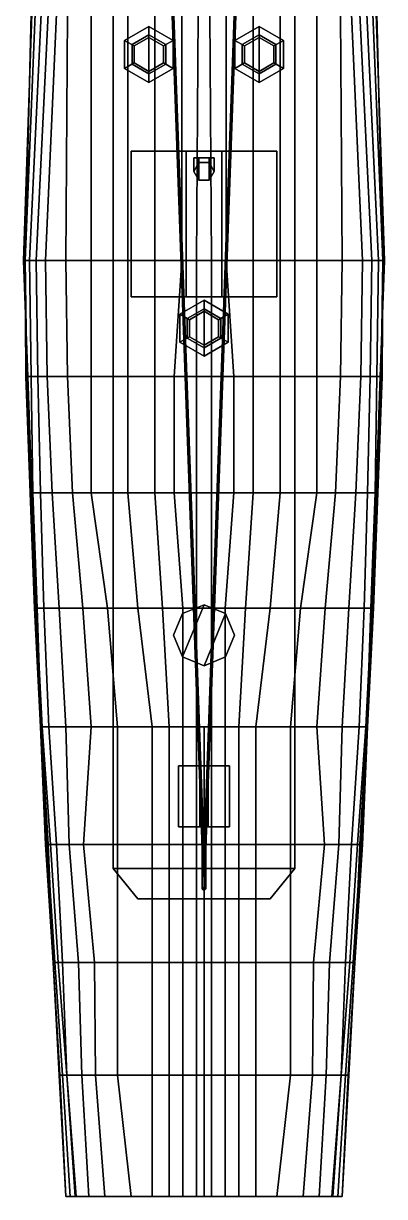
# Model space of a CAD drawing. Extents: x -2.1 to 2.1, y -14 to 14.
# Drawn here: x -2.13 to 2.13, y -14.02 to -0.19 of the extents above; entities that cross this region are included whole.
import ezdxf

# ---------------------------------------------------------------- set-up
doc = ezdxf.new("R2010")
doc.units = 0
doc.layers.get('0').update_dxf_attribs({"linetype": 'CONTINUOUS'})
doc.layers.add('SUPERSTRUCTURE', color=3, linetype='CONTINUOUS')

msp = doc.modelspace()

# ---------------------------------------------------------------- linework, layer by layer
for points in [[(0, -10.23, 3.55), (-0.01, -10.24, 3.56), (-0.46, 2.2, 5.81), (-0.45, 2.21, 5.8)], [(-0.01, -10.24, 3.56), (0, -10.25, 3.57), (-0.45, 2.19, 5.82), (-0.46, 2.2, 5.81)], [(0.01, -10.24, 3.56), (0, -10.23, 3.55), (-0.45, 2.21, 5.8), (-0.44, 2.2, 5.81)], [(0, -10.25, 3.57), (0.01, -10.24, 3.56), (-0.44, 2.2, 5.81), (-0.45, 2.19, 5.82)], [(0, -10.23, 3.55), (-0.01, -10.24, 3.56), (0.44, 2.2, 5.81), (0.45, 2.21, 5.8)], [(-0.01, -10.24, 3.56), (0, -10.25, 3.57), (0.45, 2.19, 5.82), (0.44, 2.2, 5.81)], [(0.01, -10.24, 3.56), (0, -10.23, 3.55), (0.45, 2.21, 5.8), (0.46, 2.2, 5.81)], [(0, -10.25, 3.57), (0.01, -10.24, 3.56), (0.46, 2.2, 5.81), (0.45, 2.19, 5.82)], [(-2.03, -0.07, 1.62), (-2.04, -0.07, 1), (-2.11, -2.98, 1), (-2.13, -2.98, 1.62)], [(2.03, -0.07, 1.62), (-2.03, -0.07, 1.62), (-2.13, -2.98, 1.62), (2.13, -2.98, 1.62)], [(-1.99, -0.07, 0.59), (-1.92, -0.07, 0.18), (-2.06, -2.98, 0.18), (-2.11, -2.98, 0.59)], [(-2.04, -0.07, 1), (-1.99, -0.07, 0.59), (-2.11, -2.98, 0.59), (-2.11, -2.98, 1)], [(-1.92, -0.07, 0.18), (-1.84, -0.07, -0.08), (-1.98, -2.98, -0.08), (-2.06, -2.98, 0.18)], [(-1.84, -0.07, -0.08), (-1.74, -0.07, -0.23), (-1.87, -2.98, -0.23), (-1.98, -2.98, -0.08)], [(-1.74, -0.07, -0.23), (-1.61, -0.07, -0.36), (-1.63, -2.98, -0.41), (-1.87, -2.98, -0.23)], [(-1.61, -0.07, -0.36), (-1.33, -0.07, -0.52), (-1.33, -2.98, -0.52), (-1.63, -2.98, -0.41)], [(-1.33, -0.07, -0.52), (-0.9, -0.07, -0.65), (-0.9, -2.98, -0.62), (-1.33, -2.98, -0.52)], [(-0.9, -0.07, -0.65), (-0.58, -0.07, -0.74), (-0.58, -2.98, -0.69), (-0.9, -2.98, -0.62)], [(-0.58, -0.07, -0.74), (-0.26, -0.07, -0.81), (-0.26, -2.98, -0.77), (-0.58, -2.98, -0.69)], [(-0.26, -0.07, -0.81), (-0.07, -0.07, -0.87), (-0.09, -2.98, -0.87), (-0.26, -2.98, -0.77)], [(-0.07, -0.07, -0.87), (0.07, -0.07, -0.87), (0.09, -2.98, -0.87), (-0.09, -2.98, -0.87)], [(0.26, -2.98, -0.77), (0.09, -2.98, -0.87), (0.07, -0.07, -0.87), (0.26, -0.07, -0.81)], [(0.58, -2.98, -0.69), (0.26, -2.98, -0.77), (0.26, -0.07, -0.81), (0.58, -0.07, -0.74)], [(0.9, -2.98, -0.62), (0.58, -2.98, -0.69), (0.58, -0.07, -0.74), (0.9, -0.07, -0.65)], [(1.33, -2.98, -0.52), (0.9, -2.98, -0.62), (0.9, -0.07, -0.65), (1.33, -0.07, -0.52)], [(1.63, -2.98, -0.41), (1.33, -2.98, -0.52), (1.33, -0.07, -0.52), (1.61, -0.07, -0.36)], [(1.87, -2.98, -0.23), (1.63, -2.98, -0.41), (1.61, -0.07, -0.36), (1.74, -0.07, -0.23)], [(1.98, -2.98, -0.08), (1.87, -2.98, -0.23), (1.74, -0.07, -0.23), (1.84, -0.07, -0.08)], [(2.06, -2.98, 0.18), (1.98, -2.98, -0.08), (1.84, -0.07, -0.08), (1.92, -0.07, 0.18)], [(2.11, -2.98, 0.59), (2.06, -2.98, 0.18), (1.92, -0.07, 0.18), (1.99, -0.07, 0.59)], [(2.11, -2.98, 1), (2.11, -2.98, 0.59), (1.99, -0.07, 0.59), (2.04, -0.07, 1)], [(2.13, -2.98, 1.62), (2.11, -2.98, 1), (2.04, -0.07, 1), (2.03, -0.07, 1.62)], [(-2.13, -2.98, 1.62), (-2.11, -2.98, 1), (-2.1, -4.35, 1), (-2.08, -4.35, 1.6)], [(2.13, -2.98, 1.62), (-2.13, -2.98, 1.62), (-2.08, -4.35, 1.6), (2.08, -4.35, 1.6)], [(-2.11, -2.98, 0.59), (-2.06, -2.98, 0.18), (-2.04, -4.35, 0.18), (-2.09, -4.35, 0.59)], [(-2.11, -2.98, 1), (-2.11, -2.98, 0.59), (-2.09, -4.35, 0.59), (-2.1, -4.35, 1)], [(-2.06, -2.98, 0.18), (-1.98, -2.98, -0.08), (-1.96, -4.35, -0.08), (-2.04, -4.35, 0.18)], [(-1.98, -2.98, -0.08), (-1.87, -2.98, -0.23), (-1.85, -4.35, -0.23), (-1.96, -4.35, -0.08)], [(-1.87, -2.98, -0.23), (-1.63, -2.98, -0.41), (-1.61, -4.35, -0.41), (-1.85, -4.35, -0.23)], [(-1.63, -2.98, -0.41), (-1.33, -2.98, -0.52), (-1.33, -4.35, -0.5), (-1.61, -4.35, -0.41)], [(-1.33, -2.98, -0.52), (-0.9, -2.98, -0.62), (-0.9, -4.35, -0.58), (-1.33, -4.35, -0.5)], [(-0.9, -2.98, -0.62), (-0.58, -2.98, -0.69), (-0.58, -4.35, -0.65), (-0.9, -4.35, -0.58)], [(-0.58, -2.98, -0.69), (-0.26, -2.98, -0.77), (-0.35, -4.35, -0.7), (-0.58, -4.35, -0.65)], [(-0.26, -2.98, -0.77), (-0.09, -2.98, -0.87), (-0.09, -4.35, -0.8), (-0.35, -4.35, -0.7)], [(-0.09, -2.98, -0.87), (0.09, -2.98, -0.87), (0.09, -4.35, -0.8), (-0.09, -4.35, -0.8)], [(0.35, -4.35, -0.7), (0.09, -4.35, -0.8), (0.09, -2.98, -0.87), (0.26, -2.98, -0.77)], [(0.58, -4.35, -0.65), (0.35, -4.35, -0.7), (0.26, -2.98, -0.77), (0.58, -2.98, -0.69)], [(0.9, -4.35, -0.58), (0.58, -4.35, -0.65), (0.58, -2.98, -0.69), (0.9, -2.98, -0.62)], [(1.33, -4.35, -0.5), (0.9, -4.35, -0.58), (0.9, -2.98, -0.62), (1.33, -2.98, -0.52)], [(1.61, -4.35, -0.41), (1.33, -4.35, -0.5), (1.33, -2.98, -0.52), (1.63, -2.98, -0.41)], [(1.85, -4.35, -0.23), (1.61, -4.35, -0.41), (1.63, -2.98, -0.41), (1.87, -2.98, -0.23)], [(1.96, -4.35, -0.08), (1.85, -4.35, -0.23), (1.87, -2.98, -0.23), (1.98, -2.98, -0.08)], [(2.04, -4.35, 0.18), (1.96, -4.35, -0.08), (1.98, -2.98, -0.08), (2.06, -2.98, 0.18)], [(2.09, -4.35, 0.59), (2.04, -4.35, 0.18), (2.06, -2.98, 0.18), (2.11, -2.98, 0.59)], [(2.08, -4.35, 1.6), (2.1, -4.35, 1), (2.11, -2.98, 1), (2.13, -2.98, 1.62)], [(2.1, -4.35, 1), (2.09, -4.35, 0.59), (2.11, -2.98, 0.59), (2.11, -2.98, 1)], [(-2.1, -4.35, 1), (-2.09, -4.35, 0.59), (-2.04, -5.72, 0.59), (-2.05, -5.72, 1)], [(-2.08, -4.35, 1.6), (-2.1, -4.35, 1), (-2.05, -5.72, 1), (-2.03, -5.72, 1.59)], [(-2.09, -4.35, 0.59), (-2.04, -4.35, 0.18), (-2.02, -5.72, 0.18), (-2.04, -5.72, 0.59)], [(2.08, -4.35, 1.6), (-2.08, -4.35, 1.6), (-2.03, -5.72, 1.59), (2.03, -5.72, 1.59)], [(-2.04, -4.35, 0.18), (-1.96, -4.35, -0.08), (-1.93, -5.72, -0.08), (-2.02, -5.72, 0.18)], [(-1.96, -4.35, -0.08), (-1.85, -4.35, -0.23), (-1.79, -5.72, -0.23), (-1.93, -5.72, -0.08)], [(-1.85, -4.35, -0.23), (-1.61, -4.35, -0.41), (-1.55, -5.72, -0.38), (-1.79, -5.72, -0.23)], [(-1.61, -4.35, -0.41), (-1.33, -4.35, -0.5), (-1.33, -5.72, -0.45), (-1.55, -5.72, -0.38)], [(-1.33, -4.35, -0.5), (-0.9, -4.35, -0.58), (-0.9, -5.72, -0.53), (-1.33, -5.72, -0.45)], [(-0.9, -4.35, -0.58), (-0.58, -4.35, -0.65), (-0.58, -5.72, -0.58), (-0.9, -5.72, -0.53)], [(-0.58, -4.35, -0.65), (-0.35, -4.35, -0.7), (-0.35, -5.72, -0.64), (-0.58, -5.72, -0.58)], [(-0.35, -4.35, -0.7), (-0.09, -4.35, -0.8), (-0.09, -5.72, -0.74), (-0.35, -5.72, -0.64)], [(-0.09, -4.35, -0.8), (0.09, -4.35, -0.8), (0.09, -5.72, -0.74), (-0.09, -5.72, -0.74)], [(0.35, -5.72, -0.64), (0.09, -5.72, -0.74), (0.09, -4.35, -0.8), (0.35, -4.35, -0.7)], [(0.58, -5.72, -0.58), (0.35, -5.72, -0.64), (0.35, -4.35, -0.7), (0.58, -4.35, -0.65)], [(0.9, -5.72, -0.53), (0.58, -5.72, -0.58), (0.58, -4.35, -0.65), (0.9, -4.35, -0.58)], [(1.33, -5.72, -0.45), (0.9, -5.72, -0.53), (0.9, -4.35, -0.58), (1.33, -4.35, -0.5)], [(1.55, -5.72, -0.38), (1.33, -5.72, -0.45), (1.33, -4.35, -0.5), (1.61, -4.35, -0.41)], [(1.79, -5.72, -0.23), (1.55, -5.72, -0.38), (1.61, -4.35, -0.41), (1.85, -4.35, -0.23)], [(1.93, -5.72, -0.08), (1.79, -5.72, -0.23), (1.85, -4.35, -0.23), (1.96, -4.35, -0.08)], [(2.02, -5.72, 0.18), (1.93, -5.72, -0.08), (1.96, -4.35, -0.08), (2.04, -4.35, 0.18)], [(2.04, -5.72, 0.59), (2.02, -5.72, 0.18), (2.04, -4.35, 0.18), (2.09, -4.35, 0.59)], [(2.03, -5.72, 1.59), (2.05, -5.72, 1), (2.1, -4.35, 1), (2.08, -4.35, 1.6)], [(2.05, -5.72, 1), (2.04, -5.72, 0.59), (2.09, -4.35, 0.59), (2.1, -4.35, 1)], [(-2.03, -5.72, 1.59), (-2.05, -5.72, 1), (-2, -7.08, 1), (-1.98, -7.08, 1.59)], [(-2.05, -5.72, 1), (-2.04, -5.72, 0.59), (-2, -7.08, 0.59), (-2, -7.08, 1)], [(-2.04, -5.72, 0.59), (-2.02, -5.72, 0.18), (-1.97, -7.08, 0.18), (-2, -7.08, 0.59)], [(2.03, -5.72, 1.59), (-2.03, -5.72, 1.59), (-1.98, -7.08, 1.59), (1.98, -7.08, 1.59)], [(-2.02, -5.72, 0.18), (-1.93, -5.72, -0.08), (-1.89, -7.08, -0.03), (-1.97, -7.08, 0.18)], [(-1.93, -5.72, -0.08), (-1.79, -5.72, -0.23), (-1.71, -7.08, -0.23), (-1.89, -7.08, -0.03)], [(-1.79, -5.72, -0.23), (-1.55, -5.72, -0.38), (-1.43, -7.08, -0.36), (-1.71, -7.08, -0.23)], [(-1.55, -5.72, -0.38), (-1.33, -5.72, -0.45), (-1.14, -7.08, -0.43), (-1.43, -7.08, -0.36)], [(-1.33, -5.72, -0.45), (-0.9, -5.72, -0.53), (-0.78, -7.08, -0.48), (-1.14, -7.08, -0.43)], [(-0.9, -5.72, -0.53), (-0.58, -5.72, -0.58), (-0.49, -7.08, -0.55), (-0.78, -7.08, -0.48)], [(-0.58, -5.72, -0.58), (-0.35, -5.72, -0.64), (-0.25, -7.08, -0.61), (-0.49, -7.08, -0.55)], [(-0.35, -5.72, -0.64), (-0.09, -5.72, -0.74), (-0.09, -7.08, -0.66), (-0.25, -7.08, -0.61)], [(-0.09, -5.72, -0.74), (0.09, -5.72, -0.74), (0.09, -7.08, -0.66), (-0.09, -7.08, -0.66)], [(0.25, -7.08, -0.61), (0.09, -7.08, -0.66), (0.09, -5.72, -0.74), (0.35, -5.72, -0.64)], [(0.49, -7.08, -0.55), (0.25, -7.08, -0.61), (0.35, -5.72, -0.64), (0.58, -5.72, -0.58)], [(0.78, -7.08, -0.48), (0.49, -7.08, -0.55), (0.58, -5.72, -0.58), (0.9, -5.72, -0.53)], [(1.14, -7.08, -0.43), (0.78, -7.08, -0.48), (0.9, -5.72, -0.53), (1.33, -5.72, -0.45)], [(1.43, -7.08, -0.36), (1.14, -7.08, -0.43), (1.33, -5.72, -0.45), (1.55, -5.72, -0.38)], [(1.71, -7.08, -0.23), (1.43, -7.08, -0.36), (1.55, -5.72, -0.38), (1.79, -5.72, -0.23)], [(1.89, -7.08, -0.03), (1.71, -7.08, -0.23), (1.79, -5.72, -0.23), (1.93, -5.72, -0.08)], [(1.97, -7.08, 0.18), (1.89, -7.08, -0.03), (1.93, -5.72, -0.08), (2.02, -5.72, 0.18)], [(2, -7.08, 0.59), (1.97, -7.08, 0.18), (2.02, -5.72, 0.18), (2.04, -5.72, 0.59)], [(1.98, -7.08, 1.59), (2, -7.08, 1), (2.05, -5.72, 1), (2.03, -5.72, 1.59)], [(2, -7.08, 1), (2, -7.08, 0.59), (2.04, -5.72, 0.59), (2.05, -5.72, 1)], [(-0.255, -7.145, 2), (-0.36, -7.4, 2), (-0.255, -7.655, 2), (0, -7.04, 2)], [(0, -7.04, 1.93), (-0.255, -7.145, 1.93), (-0.255, -7.145, 2), (0, -7.04, 2)], [(0, -7.04, 2), (-0.255, -7.655, 2), (0, -7.76, 2), (0.255, -7.145, 2)], [(0.255, -7.145, 1.93), (0, -7.04, 1.93), (0, -7.04, 2), (0.255, -7.145, 2)], [(-1.98, -7.08, 1.59), (-2, -7.08, 1), (-1.92, -8.48, 1), (-1.91, -8.48, 1.59)], [(-2, -7.08, 0.59), (-1.97, -7.08, 0.18), (-1.92, -8.48, 0.18), (-1.93, -8.48, 0.59)], [(-2, -7.08, 1), (-2, -7.08, 0.59), (-1.93, -8.48, 0.59), (-1.92, -8.48, 1)], [(1.98, -7.08, 1.59), (-1.98, -7.08, 1.59), (-1.91, -8.48, 1.59), (1.91, -8.48, 1.59)], [(-1.97, -7.08, 0.18), (-1.89, -7.08, -0.03), (-1.83, -8.48, -0.03), (-1.92, -8.48, 0.18)], [(-1.89, -7.08, -0.03), (-1.71, -7.08, -0.23), (-1.63, -8.48, -0.23), (-1.83, -8.48, -0.03)], [(-1.71, -7.08, -0.23), (-1.43, -7.08, -0.36), (-1.33, -8.48, -0.33), (-1.63, -8.48, -0.23)], [(-1.43, -7.08, -0.36), (-1.14, -7.08, -0.43), (-1.02, -8.48, -0.39), (-1.33, -8.48, -0.33)], [(-1.14, -7.08, -0.43), (-0.78, -7.08, -0.48), (-0.61, -8.48, -0.45), (-1.02, -8.48, -0.39)], [(-0.78, -7.08, -0.48), (-0.49, -7.08, -0.55), (-0.41, -8.48, -0.48), (-0.61, -8.48, -0.45)], [(-0.49, -7.08, -0.55), (-0.25, -7.08, -0.61), (-0.25, -8.48, -0.51), (-0.41, -8.48, -0.48)], [(-0.255, -7.145, 1.93), (-0.36, -7.4, 1.92), (-0.36, -7.4, 2), (-0.255, -7.145, 2)], [(-0.25, -7.08, -0.61), (-0.09, -7.08, -0.66), (-0.09, -8.48, -0.55), (-0.25, -8.48, -0.51)], [(-0.09, -7.08, -0.66), (0.09, -7.08, -0.66), (0.09, -8.48, -0.55), (-0.09, -8.48, -0.55)], [(0.255, -7.145, 2), (0, -7.76, 2), (0.255, -7.655, 2), (0.36, -7.4, 2)], [(0.25, -8.48, -0.51), (0.09, -8.48, -0.55), (0.09, -7.08, -0.66), (0.25, -7.08, -0.61)], [(0.41, -8.48, -0.48), (0.25, -8.48, -0.51), (0.25, -7.08, -0.61), (0.49, -7.08, -0.55)], [(0.36, -7.4, 1.92), (0.255, -7.145, 1.93), (0.255, -7.145, 2), (0.36, -7.4, 2)], [(0.61, -8.48, -0.45), (0.41, -8.48, -0.48), (0.49, -7.08, -0.55), (0.78, -7.08, -0.48)], [(1.02, -8.48, -0.39), (0.61, -8.48, -0.45), (0.78, -7.08, -0.48), (1.14, -7.08, -0.43)], [(1.33, -8.48, -0.33), (1.02, -8.48, -0.39), (1.14, -7.08, -0.43), (1.43, -7.08, -0.36)], [(1.63, -8.48, -0.23), (1.33, -8.48, -0.33), (1.43, -7.08, -0.36), (1.71, -7.08, -0.23)], [(1.83, -8.48, -0.03), (1.63, -8.48, -0.23), (1.71, -7.08, -0.23), (1.89, -7.08, -0.03)], [(1.92, -8.48, 0.18), (1.83, -8.48, -0.03), (1.89, -7.08, -0.03), (1.97, -7.08, 0.18)], [(1.91, -8.48, 1.59), (1.92, -8.48, 1), (2, -7.08, 1), (1.98, -7.08, 1.59)], [(1.93, -8.48, 0.59), (1.92, -8.48, 0.18), (1.97, -7.08, 0.18), (2, -7.08, 0.59)], [(1.92, -8.48, 1), (1.93, -8.48, 0.59), (2, -7.08, 0.59), (2, -7.08, 1)], [(-0.36, -7.4, 1.92), (-0.255, -7.655, 1.92), (-0.255, -7.655, 2), (-0.36, -7.4, 2)], [(0.255, -7.655, 1.92), (0.36, -7.4, 1.92), (0.36, -7.4, 2), (0.255, -7.655, 2)], [(-0.255, -7.655, 1.92), (0, -7.76, 1.92), (0, -7.76, 2), (-0.255, -7.655, 2)], [(0, -7.76, 1.92), (0.255, -7.655, 1.92), (0.255, -7.655, 2), (0, -7.76, 2)], [(-1.93, -8.48, 0.59), (-1.92, -8.48, 0.18), (-1.84, -9.87, 0.18), (-1.87, -9.87, 0.59)], [(-1.92, -8.48, 1), (-1.93, -8.48, 0.59), (-1.87, -9.87, 0.59), (-1.85, -9.87, 1)], [(-1.92, -8.48, 0.18), (-1.83, -8.48, -0.03), (-1.74, -9.87, -0.03), (-1.84, -9.87, 0.18)], [(-1.91, -8.48, 1.59), (-1.92, -8.48, 1), (-1.85, -9.87, 1), (-1.81, -9.87, 1.59)], [(1.91, -8.48, 1.59), (-1.91, -8.48, 1.59), (-1.81, -9.87, 1.59), (1.81, -9.87, 1.59)], [(-1.83, -8.48, -0.03), (-1.63, -8.48, -0.23), (-1.59, -9.87, -0.16), (-1.74, -9.87, -0.03)], [(-1.63, -8.48, -0.23), (-1.33, -8.48, -0.33), (-1.42, -9.87, -0.24), (-1.59, -9.87, -0.16)], [(-1.33, -8.48, -0.33), (-1.02, -8.48, -0.39), (-1.02, -9.87, -0.31), (-1.42, -9.87, -0.24)], [(-1.02, -8.48, -0.39), (-0.61, -8.48, -0.45), (-0.61, -9.87, -0.35), (-1.02, -9.87, -0.31)], [(-0.61, -8.48, -0.45), (-0.41, -8.48, -0.48), (-0.41, -9.87, -0.39), (-0.61, -9.87, -0.35)], [(-0.41, -8.48, -0.48), (-0.25, -8.48, -0.51), (-0.25, -9.87, -0.43), (-0.41, -9.87, -0.39)], [(-0.25, -8.48, -0.51), (-0.09, -8.48, -0.55), (-0.09, -9.87, -0.47), (-0.25, -9.87, -0.43)], [(-0.09, -8.48, -0.55), (0, -8.48, -0.55), (0, -9.87, -0.48), (-0.09, -9.87, -0.47)], [(0.09, -9.87, -0.47), (0, -9.87, -0.48), (0, -8.48, -0.55), (0.09, -8.48, -0.55)], [(0.25, -9.87, -0.43), (0.09, -9.87, -0.47), (0.09, -8.48, -0.55), (0.25, -8.48, -0.51)], [(0.41, -9.87, -0.39), (0.25, -9.87, -0.43), (0.25, -8.48, -0.51), (0.41, -8.48, -0.48)], [(0.61, -9.87, -0.35), (0.41, -9.87, -0.39), (0.41, -8.48, -0.48), (0.61, -8.48, -0.45)], [(1.02, -9.87, -0.31), (0.61, -9.87, -0.35), (0.61, -8.48, -0.45), (1.02, -8.48, -0.39)], [(1.42, -9.87, -0.24), (1.02, -9.87, -0.31), (1.02, -8.48, -0.39), (1.33, -8.48, -0.33)], [(1.59, -9.87, -0.16), (1.42, -9.87, -0.24), (1.33, -8.48, -0.33), (1.63, -8.48, -0.23)], [(1.74, -9.87, -0.03), (1.59, -9.87, -0.16), (1.63, -8.48, -0.23), (1.83, -8.48, -0.03)], [(1.84, -9.87, 0.18), (1.74, -9.87, -0.03), (1.83, -8.48, -0.03), (1.92, -8.48, 0.18)], [(1.81, -9.87, 1.59), (1.85, -9.87, 1), (1.92, -8.48, 1), (1.91, -8.48, 1.59)], [(1.87, -9.87, 0.59), (1.84, -9.87, 0.18), (1.92, -8.48, 0.18), (1.93, -8.48, 0.59)], [(1.85, -9.87, 1), (1.87, -9.87, 0.59), (1.93, -8.48, 0.59), (1.92, -8.48, 1)], [(0, -9.67, 1.91), (-0.02, -9.69, 1.91), (-0.02, -10.39, 3.97), (0, -10.37, 3.97)], [(0.02, -9.69, 1.91), (0, -9.67, 1.91), (0, -10.37, 3.97), (0.02, -10.39, 3.97)], [(-0.02, -9.69, 1.91), (0, -9.71, 1.91), (0, -10.41, 3.97), (-0.02, -10.39, 3.97)], [(0, -9.71, 1.91), (0.02, -9.69, 1.91), (0.02, -10.39, 3.97), (0, -10.41, 3.97)], [(-1.87, -9.87, 0.59), (-1.84, -9.87, 0.18), (-1.78, -11.26, 0.22), (-1.78, -11.26, 0.59)], [(-1.85, -9.87, 1), (-1.87, -9.87, 0.59), (-1.78, -11.26, 0.59), (-1.76, -11.26, 1)], [(-1.81, -9.87, 1.59), (-1.85, -9.87, 1), (-1.76, -11.26, 1), (-1.72, -11.26, 1.59)], [(-1.84, -9.87, 0.18), (-1.74, -9.87, -0.03), (-1.67, -11.26, 0.02), (-1.78, -11.26, 0.22)], [(1.81, -9.87, 1.59), (-1.81, -9.87, 1.59), (-1.72, -11.26, 1.59), (1.72, -11.26, 1.59)], [(-1.74, -9.87, -0.03), (-1.59, -9.87, -0.16), (-1.48, -11.26, -0.13), (-1.67, -11.26, 0.02)], [(-1.59, -9.87, -0.16), (-1.42, -9.87, -0.24), (-1.29, -11.26, -0.18), (-1.48, -11.26, -0.13)], [(-1.42, -9.87, -0.24), (-1.02, -9.87, -0.31), (-1.02, -11.26, -0.23), (-1.29, -11.26, -0.18)], [(-1.02, -9.87, -0.31), (-0.61, -9.87, -0.35), (-0.61, -11.26, -0.27), (-1.02, -11.26, -0.23)], [(-0.61, -9.87, -0.35), (-0.41, -9.87, -0.39), (-0.41, -11.26, -0.3), (-0.61, -11.26, -0.27)], [(-0.41, -9.87, -0.39), (-0.25, -9.87, -0.43), (-0.25, -11.26, -0.33), (-0.41, -11.26, -0.3)], [(-0.25, -9.87, -0.43), (-0.09, -9.87, -0.47), (-0.09, -11.26, -0.35), (-0.25, -11.26, -0.33)], [(-0.09, -9.87, -0.47), (0, -9.87, -0.48), (0, -11.26, -0.36), (-0.09, -11.26, -0.35)], [(0.09, -11.26, -0.35), (0, -11.26, -0.36), (0, -9.87, -0.48), (0.09, -9.87, -0.47)], [(0.25, -11.26, -0.33), (0.09, -11.26, -0.35), (0.09, -9.87, -0.47), (0.25, -9.87, -0.43)], [(0.41, -11.26, -0.3), (0.25, -11.26, -0.33), (0.25, -9.87, -0.43), (0.41, -9.87, -0.39)], [(0.61, -11.26, -0.27), (0.41, -11.26, -0.3), (0.41, -9.87, -0.39), (0.61, -9.87, -0.35)], [(1.02, -11.26, -0.23), (0.61, -11.26, -0.27), (0.61, -9.87, -0.35), (1.02, -9.87, -0.31)], [(1.29, -11.26, -0.18), (1.02, -11.26, -0.23), (1.02, -9.87, -0.31), (1.42, -9.87, -0.24)], [(1.48, -11.26, -0.13), (1.29, -11.26, -0.18), (1.42, -9.87, -0.24), (1.59, -9.87, -0.16)], [(1.67, -11.26, 0.02), (1.48, -11.26, -0.13), (1.59, -9.87, -0.16), (1.74, -9.87, -0.03)], [(1.78, -11.26, 0.22), (1.67, -11.26, 0.02), (1.74, -9.87, -0.03), (1.84, -9.87, 0.18)], [(1.72, -11.26, 1.59), (1.76, -11.26, 1), (1.85, -9.87, 1), (1.81, -9.87, 1.59)], [(1.76, -11.26, 1), (1.78, -11.26, 0.59), (1.87, -9.87, 0.59), (1.85, -9.87, 1)], [(1.78, -11.26, 0.59), (1.78, -11.26, 0.22), (1.84, -9.87, 0.18), (1.87, -9.87, 0.59)], [(0, -10.37, 3.97), (-0.02, -10.39, 3.97), (0, -10.41, 3.97), (0.02, -10.39, 3.97)], [(-1.78, -11.26, 0.59), (-1.78, -11.26, 0.22), (-1.7, -12.59, 0.32), (-1.71, -12.59, 0.59)], [(-1.78, -11.26, 0.22), (-1.67, -11.26, 0.02), (-1.62, -12.59, 0.11), (-1.7, -12.59, 0.32)], [(-1.76, -11.26, 1), (-1.78, -11.26, 0.59), (-1.71, -12.59, 0.59), (-1.67, -12.59, 1)], [(-1.72, -11.26, 1.59), (-1.76, -11.26, 1), (-1.67, -12.59, 1), (-1.62, -12.59, 1.59)], [(1.72, -11.26, 1.59), (-1.72, -11.26, 1.59), (-1.62, -12.59, 1.59), (1.62, -12.59, 1.59)], [(-1.67, -11.26, 0.02), (-1.48, -11.26, -0.13), (-1.44, -12.59, -0.05), (-1.62, -12.59, 0.11)], [(-1.48, -11.26, -0.13), (-1.29, -11.26, -0.18), (-1.28, -12.59, -0.1), (-1.44, -12.59, -0.05)], [(-1.29, -11.26, -0.18), (-1.02, -11.26, -0.23), (-1.02, -12.59, -0.14), (-1.28, -12.59, -0.1)], [(-1.02, -11.26, -0.23), (-0.61, -11.26, -0.27), (-0.61, -12.59, -0.18), (-1.02, -12.59, -0.14)], [(-0.61, -11.26, -0.27), (-0.41, -11.26, -0.3), (-0.41, -12.59, -0.21), (-0.61, -12.59, -0.18)], [(-0.41, -11.26, -0.3), (-0.25, -11.26, -0.33), (-0.25, -12.59, -0.24), (-0.41, -12.59, -0.21)], [(-0.25, -11.26, -0.33), (-0.09, -11.26, -0.35), (-0.09, -12.59, -0.27), (-0.25, -12.59, -0.24)], [(-0.09, -11.26, -0.35), (0, -11.26, -0.36), (0, -12.59, -0.27), (-0.09, -12.59, -0.27)], [(0.09, -12.59, -0.27), (0, -12.59, -0.27), (0, -11.26, -0.36), (0.09, -11.26, -0.35)], [(0.25, -12.59, -0.24), (0.09, -12.59, -0.27), (0.09, -11.26, -0.35), (0.25, -11.26, -0.33)], [(0.41, -12.59, -0.21), (0.25, -12.59, -0.24), (0.25, -11.26, -0.33), (0.41, -11.26, -0.3)], [(0.61, -12.59, -0.18), (0.41, -12.59, -0.21), (0.41, -11.26, -0.3), (0.61, -11.26, -0.27)], [(1.02, -12.59, -0.14), (0.61, -12.59, -0.18), (0.61, -11.26, -0.27), (1.02, -11.26, -0.23)], [(1.28, -12.59, -0.1), (1.02, -12.59, -0.14), (1.02, -11.26, -0.23), (1.29, -11.26, -0.18)], [(1.44, -12.59, -0.05), (1.28, -12.59, -0.1), (1.29, -11.26, -0.18), (1.48, -11.26, -0.13)], [(1.62, -12.59, 0.11), (1.44, -12.59, -0.05), (1.48, -11.26, -0.13), (1.67, -11.26, 0.02)], [(1.62, -12.59, 1.59), (1.67, -12.59, 1), (1.76, -11.26, 1), (1.72, -11.26, 1.59)], [(1.7, -12.59, 0.32), (1.62, -12.59, 0.11), (1.67, -11.26, 0.02), (1.78, -11.26, 0.22)], [(1.67, -12.59, 1), (1.71, -12.59, 0.59), (1.78, -11.26, 0.59), (1.76, -11.26, 1)], [(1.71, -12.59, 0.59), (1.7, -12.59, 0.32), (1.78, -11.26, 0.22), (1.78, -11.26, 0.59)], [(-1.71, -12.59, 0.59), (-1.7, -12.59, 0.32), (-1.63, -14.02, 0.37), (-1.63, -14.02, 0.59)], [(-1.67, -12.59, 1), (-1.71, -12.59, 0.59), (-1.63, -14.02, 0.59), (-1.58, -14.02, 1)], [(-1.7, -12.59, 0.32), (-1.62, -12.59, 0.11), (-1.52, -14.02, 0.13), (-1.63, -14.02, 0.37)], [(-1.62, -12.59, 1.59), (-1.67, -12.59, 1), (-1.58, -14.02, 1), (-1.51, -14.02, 1.59)], [(-1.62, -12.59, 0.11), (-1.44, -12.59, -0.05), (-1.36, -14.02, 0.02), (-1.52, -14.02, 0.13)], [(1.62, -12.59, 1.59), (-1.62, -12.59, 1.59), (-1.51, -14.02, 1.59), (1.51, -14.02, 1.59)], [(-1.44, -12.59, -0.05), (-1.28, -12.59, -0.1), (-1.17, -14.02, -0.03), (-1.36, -14.02, 0.02)], [(-1.28, -12.59, -0.1), (-1.02, -12.59, -0.14), (-0.86, -14.02, -0.07), (-1.17, -14.02, -0.03)], [(-1.02, -12.59, -0.14), (-0.61, -12.59, -0.18), (-0.61, -14.02, -0.1), (-0.86, -14.02, -0.07)], [(-0.61, -12.59, -0.18), (-0.41, -12.59, -0.21), (-0.41, -14.02, -0.13), (-0.61, -14.02, -0.1)], [(-0.41, -12.59, -0.21), (-0.25, -12.59, -0.24), (-0.25, -14.02, -0.15), (-0.41, -14.02, -0.13)], [(-0.25, -12.59, -0.24), (-0.09, -12.59, -0.27), (-0.09, -14.02, -0.16), (-0.25, -14.02, -0.15)], [(-0.09, -12.59, -0.27), (0, -12.59, -0.27), (0, -14.02, -0.16), (-0.09, -14.02, -0.16)], [(0.09, -14.02, -0.16), (0, -14.02, -0.16), (0, -12.59, -0.27), (0.09, -12.59, -0.27)], [(0.25, -14.02, -0.15), (0.09, -14.02, -0.16), (0.09, -12.59, -0.27), (0.25, -12.59, -0.24)], [(0.41, -14.02, -0.13), (0.25, -14.02, -0.15), (0.25, -12.59, -0.24), (0.41, -12.59, -0.21)], [(0.61, -14.02, -0.1), (0.41, -14.02, -0.13), (0.41, -12.59, -0.21), (0.61, -12.59, -0.18)], [(0.86, -14.02, -0.07), (0.61, -14.02, -0.1), (0.61, -12.59, -0.18), (1.02, -12.59, -0.14)], [(1.17, -14.02, -0.03), (0.86, -14.02, -0.07), (1.02, -12.59, -0.14), (1.28, -12.59, -0.1)], [(1.36, -14.02, 0.02), (1.17, -14.02, -0.03), (1.28, -12.59, -0.1), (1.44, -12.59, -0.05)], [(1.52, -14.02, 0.13), (1.36, -14.02, 0.02), (1.44, -12.59, -0.05), (1.62, -12.59, 0.11)], [(1.51, -14.02, 1.59), (1.58, -14.02, 1), (1.67, -12.59, 1), (1.62, -12.59, 1.59)], [(1.63, -14.02, 0.37), (1.52, -14.02, 0.13), (1.62, -12.59, 0.11), (1.7, -12.59, 0.32)], [(1.58, -14.02, 1), (1.63, -14.02, 0.59), (1.71, -12.59, 0.59), (1.67, -12.59, 1)], [(1.63, -14.02, 0.59), (1.63, -14.02, 0.37), (1.7, -12.59, 0.32), (1.71, -12.59, 0.59)], [(-1.58, -14.02, 1), (-1.63, -14.02, 0.59), (1.63, -14.02, 0.59), (1.58, -14.02, 1)], [(-1.63, -14.02, 0.59), (-1.63, -14.02, 0.37), (1.63, -14.02, 0.37), (1.63, -14.02, 0.59)], [(-1.63, -14.02, 0.37), (-1.52, -14.02, 0.13), (1.52, -14.02, 0.13), (1.63, -14.02, 0.37)], [(-1.51, -14.02, 1.59), (-1.58, -14.02, 1), (1.58, -14.02, 1), (1.51, -14.02, 1.59)], [(-1.52, -14.02, 0.13), (-1.36, -14.02, 0.02), (1.36, -14.02, 0.02), (1.52, -14.02, 0.13)], [(-1.36, -14.02, 0.02), (-1.17, -14.02, -0.03), (1.17, -14.02, -0.03), (1.36, -14.02, 0.02)], [(-1.17, -14.02, -0.03), (-0.86, -14.02, -0.07), (0.86, -14.02, -0.07), (1.17, -14.02, -0.03)], [(-0.86, -14.02, -0.07), (-0.61, -14.02, -0.1), (0.61, -14.02, -0.1), (0.86, -14.02, -0.07)], [(-0.61, -14.02, -0.1), (-0.41, -14.02, -0.13), (0.41, -14.02, -0.13), (0.61, -14.02, -0.1)], [(-0.41, -14.02, -0.13), (-0.25, -14.02, -0.15), (0.25, -14.02, -0.15), (0.41, -14.02, -0.13)], [(-0.25, -14.02, -0.15), (-0.09, -14.02, -0.16), (0.09, -14.02, -0.16), (0.25, -14.02, -0.15)]]:
    msp.add_3dface(points)
at = {"layer": 'SUPERSTRUCTURE'}
for points in [[(-1.07, 2.05, 1.62), (-1.07, -5.72, 1.59), (-1.07, -5.72, 1.94), (-1.07, 2.05, 2.02)], [(-1.07, 2.05, 2.02), (-1.07, -5.72, 1.94), (1.07, -5.72, 1.94), (1.07, 2.05, 2.02)], [(1.07, -5.72, 1.94), (1.07, -5.72, 1.59), (1.07, 2.05, 1.62), (1.07, 2.05, 2.02)], [(-0.936, -0.385, 2.47), (-0.65, -0.22, 2.47), (-0.65, -0.22, 2.23), (-0.936, -0.385, 2.23)], [(-0.65, -0.22, 2.47), (-0.936, -0.385, 2.47), (-0.823, -0.45, 2.57), (-0.65, -0.35, 2.57)], [(-0.65, -0.22, 2.47), (-0.364, -0.385, 2.47), (-0.364, -0.385, 2.23), (-0.65, -0.22, 2.23)], [(-0.364, -0.385, 2.47), (-0.65, -0.22, 2.47), (-0.65, -0.35, 2.57), (-0.477, -0.45, 2.57)], [(0.364, -0.385, 2.47), (0.65, -0.22, 2.47), (0.65, -0.22, 2.23), (0.364, -0.385, 2.23)], [(0.65, -0.22, 2.47), (0.364, -0.385, 2.47), (0.477, -0.45, 2.57), (0.65, -0.35, 2.57)], [(0.65, -0.22, 2.47), (0.936, -0.385, 2.47), (0.936, -0.385, 2.23), (0.65, -0.22, 2.23)], [(0.936, -0.385, 2.47), (0.65, -0.22, 2.47), (0.65, -0.35, 2.57), (0.823, -0.45, 2.57)], [(-0.936, -0.715, 2.47), (-0.936, -0.385, 2.47), (-0.936, -0.385, 2.23), (-0.936, -0.715, 2.23)], [(-0.936, -0.385, 2.47), (-0.936, -0.715, 2.47), (-0.823, -0.65, 2.57), (-0.823, -0.45, 2.57)], [(-0.849, -0.435, 2.23), (-0.65, -0.32, 2.23), (-0.65, -0.32, 1.99), (-0.849, -0.435, 1.99)], [(-0.823, -0.45, 2.57), (-0.823, -0.65, 2.57), (-0.65, -0.75, 2.57), (-0.65, -0.35, 2.57)], [(-0.65, -0.32, 2.23), (-0.451, -0.435, 2.23), (-0.451, -0.435, 1.99), (-0.65, -0.32, 1.99)], [(-0.65, -0.35, 2.57), (-0.65, -0.75, 2.57), (-0.477, -0.65, 2.57), (-0.477, -0.45, 2.57)], [(-0.364, -0.715, 2.47), (-0.364, -0.385, 2.47), (-0.477, -0.45, 2.57), (-0.477, -0.65, 2.57)], [(-0.364, -0.385, 2.47), (-0.364, -0.715, 2.47), (-0.364, -0.715, 2.23), (-0.364, -0.385, 2.23)], [(0.364, -0.715, 2.47), (0.364, -0.385, 2.47), (0.364, -0.385, 2.23), (0.364, -0.715, 2.23)], [(0.364, -0.385, 2.47), (0.364, -0.715, 2.47), (0.477, -0.65, 2.57), (0.477, -0.45, 2.57)], [(0.451, -0.435, 2.23), (0.65, -0.32, 2.23), (0.65, -0.32, 1.99), (0.451, -0.435, 1.99)], [(0.477, -0.45, 2.57), (0.477, -0.65, 2.57), (0.65, -0.75, 2.57), (0.65, -0.35, 2.57)], [(0.65, -0.32, 2.23), (0.849, -0.435, 2.23), (0.849, -0.435, 1.99), (0.65, -0.32, 1.99)], [(0.65, -0.35, 2.57), (0.65, -0.75, 2.57), (0.823, -0.65, 2.57), (0.823, -0.45, 2.57)], [(0.936, -0.715, 2.47), (0.936, -0.385, 2.47), (0.823, -0.45, 2.57), (0.823, -0.65, 2.57)], [(0.936, -0.385, 2.47), (0.936, -0.715, 2.47), (0.936, -0.715, 2.23), (0.936, -0.385, 2.23)], [(-0.849, -0.665, 2.23), (-0.849, -0.435, 2.23), (-0.849, -0.435, 1.99), (-0.849, -0.665, 1.99)], [(-0.451, -0.435, 2.23), (-0.451, -0.665, 2.23), (-0.451, -0.665, 1.99), (-0.451, -0.435, 1.99)], [(0.451, -0.665, 2.23), (0.451, -0.435, 2.23), (0.451, -0.435, 1.99), (0.451, -0.665, 1.99)], [(0.849, -0.435, 2.23), (0.849, -0.665, 2.23), (0.849, -0.665, 1.99), (0.849, -0.435, 1.99)], [(-0.936, -0.715, 2.47), (-0.65, -0.88, 2.47), (-0.65, -0.75, 2.57), (-0.823, -0.65, 2.57)], [(-0.65, -0.78, 2.23), (-0.849, -0.665, 2.23), (-0.849, -0.665, 1.99), (-0.65, -0.78, 1.99)], [(-0.65, -0.88, 2.47), (-0.364, -0.715, 2.47), (-0.477, -0.65, 2.57), (-0.65, -0.75, 2.57)], [(-0.451, -0.665, 2.23), (-0.65, -0.78, 2.23), (-0.65, -0.78, 1.99), (-0.451, -0.665, 1.99)], [(0.364, -0.715, 2.47), (0.65, -0.88, 2.47), (0.65, -0.75, 2.57), (0.477, -0.65, 2.57)], [(0.65, -0.78, 2.23), (0.451, -0.665, 2.23), (0.451, -0.665, 1.99), (0.65, -0.78, 1.99)], [(0.65, -0.88, 2.47), (0.936, -0.715, 2.47), (0.823, -0.65, 2.57), (0.65, -0.75, 2.57)], [(0.849, -0.665, 2.23), (0.65, -0.78, 2.23), (0.65, -0.78, 1.99), (0.849, -0.665, 1.99)], [(-0.65, -0.88, 2.47), (-0.936, -0.715, 2.47), (-0.936, -0.715, 2.23), (-0.65, -0.88, 2.23)], [(-0.364, -0.715, 2.47), (-0.65, -0.88, 2.47), (-0.65, -0.88, 2.23), (-0.364, -0.715, 2.23)], [(0.65, -0.88, 2.47), (0.364, -0.715, 2.47), (0.364, -0.715, 2.23), (0.65, -0.88, 2.23)], [(0.936, -0.715, 2.47), (0.65, -0.88, 2.47), (0.65, -0.88, 2.23), (0.936, -0.715, 2.23)], [(-0.86, -3.41, 2.02), (-0.86, -1.69, 2.02), (-0.86, -1.69, 1.98), (-0.86, -3.41, 1.96)], [(-0.86, -1.69, 2.02), (-0.86, -3.41, 2.02), (-0.21, -3.41, 2.18), (-0.21, -1.69, 2.18)], [(-0.86, -1.69, 1.98), (-0.86, -1.69, 2.02), (0.86, -1.69, 2.02), (0.86, -1.69, 1.98)], [(0.21, -1.69, 2.18), (0.86, -1.69, 2.02), (-0.86, -1.69, 2.02), (-0.21, -1.69, 2.18)], [(-0.21, -1.69, 2.18), (-0.21, -3.41, 2.18), (0.21, -3.41, 2.18), (0.21, -1.69, 2.18)], [(-0.06, -1.826, 2.546), (-0.12, -1.93, 2.65), (-0.12, -1.77, 2.65), (-0.06, -1.77, 2.546)], [(-0.12, -1.93, 2.65), (-0.06, -2.034, 2.754), (-0.06, -1.77, 2.754), (-0.12, -1.77, 2.65)], [(-0.12, -1.77, 2.65), (-0.06, -1.77, 2.754), (0.06, -1.77, 2.754), (-0.06, -1.77, 2.546)], [(0.06, -1.826, 2.546), (-0.06, -1.826, 2.546), (-0.06, -1.77, 2.546), (0.06, -1.77, 2.546)], [(-0.06, -2.034, 2.754), (0.06, -2.034, 2.754), (0.06, -1.77, 2.754), (-0.06, -1.77, 2.754)], [(-0.06, -1.77, 2.546), (0.06, -1.77, 2.754), (0.12, -1.77, 2.65), (0.06, -1.77, 2.546)], [(0.12, -1.93, 2.65), (0.06, -1.826, 2.546), (0.06, -1.77, 2.546), (0.12, -1.77, 2.65)], [(0.06, -2.034, 2.754), (0.12, -1.93, 2.65), (0.12, -1.77, 2.65), (0.06, -1.77, 2.754)], [(0.21, -3.41, 2.18), (0.86, -3.41, 2.02), (0.86, -1.69, 2.02), (0.21, -1.69, 2.18)], [(0.86, -1.69, 1.98), (0.86, -1.69, 2.02), (0.86, -3.41, 2.02), (0.86, -3.41, 1.96)], [(-0.06, -1.826, 2.18), (-0.12, -1.93, 2.18), (-0.12, -1.93, 2.65), (-0.06, -1.826, 2.546)], [(-0.12, -1.93, 2.18), (-0.06, -2.034, 2.18), (-0.06, -2.034, 2.754), (-0.12, -1.93, 2.65)], [(0.06, -1.826, 2.18), (-0.06, -1.826, 2.18), (-0.06, -1.826, 2.546), (0.06, -1.826, 2.546)], [(0.12, -1.93, 2.18), (0.06, -1.826, 2.18), (0.06, -1.826, 2.546), (0.12, -1.93, 2.65)], [(0.06, -2.034, 2.18), (0.12, -1.93, 2.18), (0.12, -1.93, 2.65), (0.06, -2.034, 2.754)], [(-0.06, -2.034, 2.18), (0.06, -2.034, 2.18), (0.06, -2.034, 2.754), (-0.06, -2.034, 2.754)], [(0.86, -3.41, 1.96), (0.86, -3.41, 2.02), (-0.86, -3.41, 2.02), (-0.86, -3.41, 1.96)], [(-0.21, -3.41, 2.18), (-0.86, -3.41, 2.02), (0.86, -3.41, 2.02), (0.21, -3.41, 2.18)], [(-0.286, -3.615, 2.47), (0, -3.45, 2.47), (0, -3.45, 2.23), (-0.286, -3.615, 2.23)], [(0, -3.45, 2.47), (-0.286, -3.615, 2.47), (-0.173, -3.68, 2.57), (0, -3.58, 2.57)], [(0, -3.45, 2.47), (0.286, -3.615, 2.47), (0.286, -3.615, 2.23), (0, -3.45, 2.23)], [(0.286, -3.615, 2.47), (0, -3.45, 2.47), (0, -3.58, 2.57), (0.173, -3.68, 2.57)], [(-0.199, -3.665, 2.23), (0, -3.55, 2.23), (0, -3.55, 1.96), (-0.199, -3.665, 1.96)], [(-0.173, -3.68, 2.57), (-0.173, -3.88, 2.57), (0, -3.98, 2.57), (0, -3.58, 2.57)], [(0, -3.55, 2.23), (0.199, -3.665, 2.23), (0.199, -3.665, 1.96), (0, -3.55, 1.96)], [(0, -3.58, 2.57), (0, -3.98, 2.57), (0.173, -3.88, 2.57), (0.173, -3.68, 2.57)], [(-0.286, -3.945, 2.47), (-0.286, -3.615, 2.47), (-0.286, -3.615, 2.23), (-0.286, -3.945, 2.23)], [(-0.286, -3.615, 2.47), (-0.286, -3.945, 2.47), (-0.173, -3.88, 2.57), (-0.173, -3.68, 2.57)], [(-0.199, -3.895, 2.23), (-0.199, -3.665, 2.23), (-0.199, -3.665, 1.96), (-0.199, -3.895, 1.95)], [(0.286, -3.945, 2.47), (0.286, -3.615, 2.47), (0.173, -3.68, 2.57), (0.173, -3.88, 2.57)], [(0.199, -3.665, 2.23), (0.199, -3.895, 2.23), (0.199, -3.895, 1.95), (0.199, -3.665, 1.96)], [(0.286, -3.615, 2.47), (0.286, -3.945, 2.47), (0.286, -3.945, 2.23), (0.286, -3.615, 2.23)], [(-0.286, -3.945, 2.47), (0, -4.11, 2.47), (0, -3.98, 2.57), (-0.173, -3.88, 2.57)], [(0, -4.11, 2.47), (-0.286, -3.945, 2.47), (-0.286, -3.945, 2.23), (0, -4.11, 2.23)], [(0, -4.01, 2.23), (-0.199, -3.895, 2.23), (-0.199, -3.895, 1.95), (0, -4.01, 1.95)], [(0, -4.11, 2.47), (0.286, -3.945, 2.47), (0.173, -3.88, 2.57), (0, -3.98, 2.57)], [(0.199, -3.895, 2.23), (0, -4.01, 2.23), (0, -4.01, 1.95), (0.199, -3.895, 1.95)], [(0.286, -3.945, 2.47), (0, -4.11, 2.47), (0, -4.11, 2.23), (0.286, -3.945, 2.23)], [(-1.07, -5.72, 1.94), (-1.07, -10.15, 1.91), (1.07, -10.15, 1.91), (1.07, -5.72, 1.94)], [(-1.07, -5.72, 1.59), (-1.07, -10.15, 1.59), (-1.07, -10.15, 1.91), (-1.07, -5.72, 1.94)], [(1.07, -10.15, 1.91), (1.07, -10.15, 1.59), (1.07, -5.72, 1.59), (1.07, -5.72, 1.94)], [(-0.3, -8.94, 2.06), (-0.3, -9.66, 2.06), (-0.05, -9.66, 2.16), (-0.05, -8.94, 2.16)], [(-0.3, -9.66, 2.06), (-0.3, -8.94, 2.06), (-0.3, -8.94, 1.91), (-0.3, -9.66, 1.91)], [(0.05, -8.94, 2.16), (0.3, -8.94, 2.06), (-0.3, -8.94, 2.06), (-0.05, -8.94, 2.16)], [(-0.3, -8.94, 1.91), (-0.3, -8.94, 2.06), (0.3, -8.94, 2.06), (0.3, -8.94, 1.91)], [(-0.05, -8.94, 2.16), (-0.05, -9.66, 2.16), (0.05, -9.66, 2.16), (0.05, -8.94, 2.16)], [(0.05, -9.66, 2.16), (0.3, -9.66, 2.06), (0.3, -8.94, 2.06), (0.05, -8.94, 2.16)], [(0.3, -8.94, 1.91), (0.3, -8.94, 2.06), (0.3, -9.66, 2.06), (0.3, -9.66, 1.91)], [(-0.05, -9.66, 2.16), (-0.3, -9.66, 2.06), (0.3, -9.66, 2.06), (0.05, -9.66, 2.16)], [(0.3, -9.66, 1.91), (0.3, -9.66, 2.06), (-0.3, -9.66, 2.06), (-0.3, -9.66, 1.91)], [(-1.07, -10.15, 1.59), (-0.78, -10.51, 1.59), (-0.78, -10.51, 1.78), (-1.07, -10.15, 1.91)], [(-1.07, -10.15, 1.91), (-0.78, -10.51, 1.78), (0.78, -10.51, 1.78), (1.07, -10.15, 1.91)], [(0.78, -10.51, 1.78), (0.78, -10.51, 1.59), (1.07, -10.15, 1.59), (1.07, -10.15, 1.91)], [(-0.78, -10.51, 1.78), (-0.78, -10.51, 1.59), (0.78, -10.51, 1.59), (0.78, -10.51, 1.78)]]:
    msp.add_3dface(points, dxfattribs=at)

doc.saveas('drawing.dxf')
